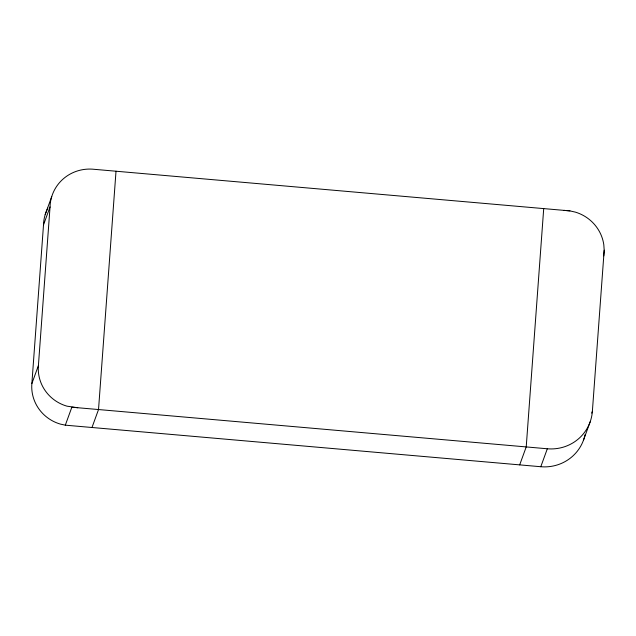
<?xml version="1.0" encoding="UTF-8"?>
<svg xmlns="http://www.w3.org/2000/svg" width="636" height="636" viewBox="0 0 636 636"><rect width="100%" height="100%" fill="white"/><g stroke="black" fill="none" stroke-linecap="round" stroke-linejoin="round"><path stroke-width="0.95" d="M585.08 434.627A42.262 41.133 20 0 1 540.791 466.721L65.317 425.166L60.499 424.132A39.225 38.176 20 0 1 31.864 383.595L43.51 224.898A40.505 39.416 20 0 1 47.827 208.139M31.864 383.595L38.398 365.644L50.045 206.946A40.505 39.416 20 0 1 92.339 169.152L569.943 210.89M116.014 171.219L98.524 409.544L91.989 427.495M543.708 208.6L526.218 446.925L519.684 464.876M591.718 413.13L592.37 411.341L604.192 250.202M603.771 255.903L604.2 250.322L603.81 244.725A40.092 39.019 20 0 0 575.413 212.138L569.816 210.866L564.108 210.381M45.188 214.586L51.723 196.635M43.51 224.898L50.045 206.946M65.317 425.166L71.852 407.215L547.326 448.77A42.262 41.133 20 0 0 592.37 411.341M540.791 466.721L547.326 448.77M583.625 439.802L590.152 421.851M77.735 407.732L67.034 406.181A39.225 38.176 20 0 1 38.398 365.644"/></g></svg>
